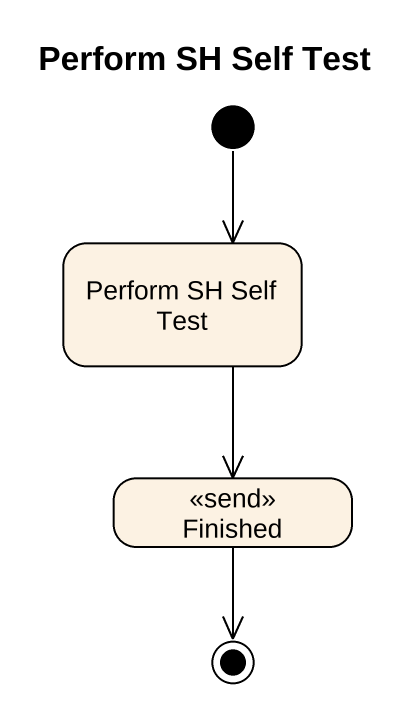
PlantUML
@startuml
title Perform SH Self Test
hide empty description
state "Perform SH Self Test" as Perform_SH_Self_Test
state Finished <<send>>
[*] --> Perform_SH_Self_Test
Perform_SH_Self_Test --> Finished
Finished --> [*]
@enduml
